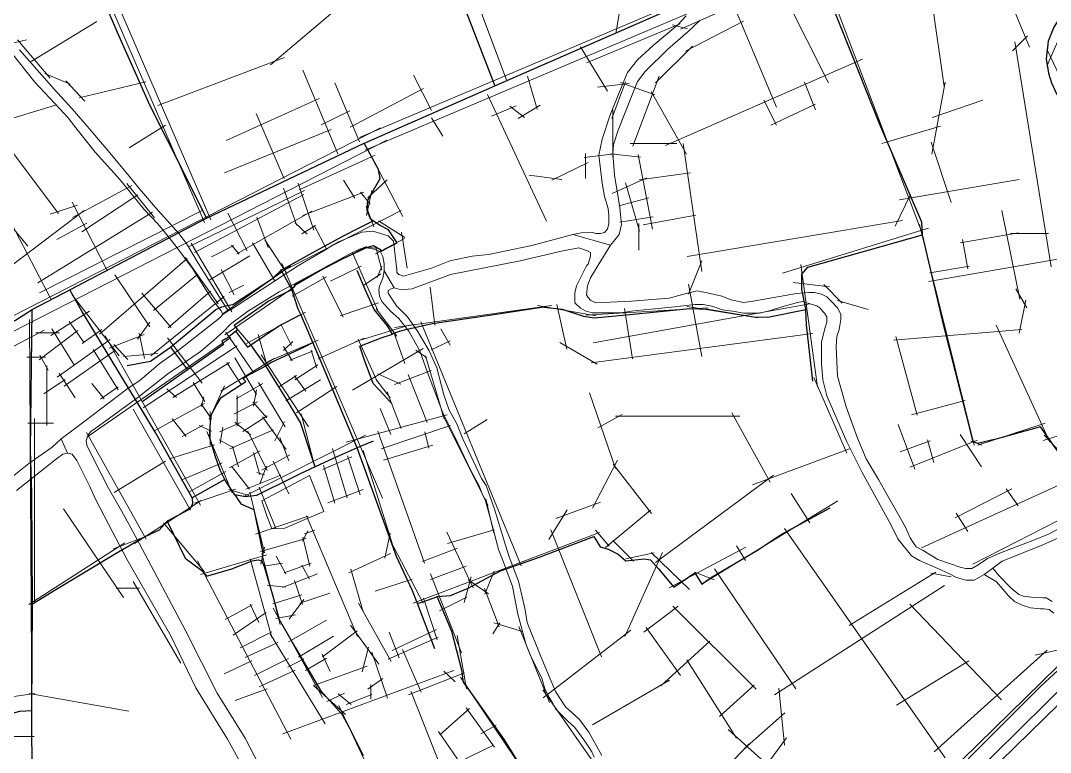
# Model space of a CAD drawing. Header units: inches. Extents: x 13527023 to 13535216, y 3639368 to 3645755.
# Drawn here: x 13529937 to 13531425, y 3641963 to 3643020 of the extents above; entities that cross this region are included whole.
import ezdxf

# ---------------------------------------------------------------- set-up
doc = ezdxf.new("R2010")
doc.units = ezdxf.units.IN
doc.header["$MEASUREMENT"] = 0
doc.layers.add('0a', color=144, linetype='Continuous', lineweight=30, true_color=0x007b96)
doc.layers.add('1a', color=144, linetype='Continuous', lineweight=30, true_color=0x007b96)
doc.layers.add('水网', color=141, linetype='Continuous', lineweight=9)
doc.layers.add('路网', color=2, linetype='Continuous', lineweight=9)

msp = doc.modelspace()

# ---------------------------------------------------------------- linework, layer by layer
at = {"layer": '0a'}
for p, q in [((13529951.5, 3642399.7), (13529953.7, 3642602.9)), ((13530258, 3642503.4), (13530262.4, 3642499)), ((13530510.6, 3642178.5), (13530516.9, 3642180.5))]:
    msp.add_line(p, q, dxfattribs=at)
for points in [[(13530426.7, 3643775), (13530428, 3643768), (13530430.5, 3643754.2), (13530449.3, 3643657), (13530464.3, 3643578.6), (13530470.5, 3643548.3), (13530491.8, 3643443.6), (13530500.1, 3643403), (13530513.3, 3643348.1), (13530596.5, 3643139.4), (13530549.2, 3643115.1), (13530622.2, 3642926)], [(13531394, 3643499.8), (13531458.1, 3643309.4), (13531489.8, 3643222), (13531495.4, 3643180.2), (13531494.5, 3643139.6), (13531490.1, 3643121.3), (13531480.2, 3643096.3), (13531467.4, 3643070.9), (13531450.9, 3643045.2), (13531429.7, 3643010.9), (13531421.7, 3642990.6), (13531418.7, 3642965.2), (13531422, 3642944.6), (13531426.5, 3642930.5), (13531433.6, 3642914.7), (13531442.6, 3642903.1), (13531450.3, 3642894.6)], [(13528975.2, 3642154.3), (13528994.8, 3642163), (13529239, 3642269.9), (13529645.1, 3642447.8), (13529778.2, 3642509.3), (13529860.2, 3642554.8), (13529929.6, 3642587.7), (13529953.7, 3642602.9), (13530008.2, 3642631.4), (13530205.8, 3642735.1), (13530433.6, 3642843.3), (13530435.7, 3642844.3), (13530622.2, 3642926), (13530885.7, 3643041.3), (13530950.8, 3643070), (13531077.4, 3643124.1), (13531091, 3643128.9), (13531112.5, 3643136.6), (13531134.4, 3643146.5), (13531169.9, 3643160.4)], [(13531410.5, 3642433.8), (13531347.8, 3642416.3), (13531319.7, 3642409.5), (13531313.4, 3642412.6), (13531303.4, 3642450.6), (13531270.8, 3642579.6), (13531240, 3642710.9), (13531239.1, 3642729), (13531178.5, 3642870.2), (13531077.4, 3643124.1)], [(13530205.8, 3642735.1), (13530175, 3642797), (13530123.6, 3642898.3), (13530077.1, 3643003), (13530044.2, 3643079.6)], [(13530481.2, 3642699.1), (13530468.6, 3642718), (13530455.6, 3642724.9), (13530446.5, 3642730.9), (13530442.6, 3642733.5), (13530437.6, 3642746.3), (13530438.8, 3642760.7), (13530456.4, 3642792), (13530454.3, 3642805.1), (13530433.6, 3642843.3)], [(13530235.3, 3642608.8), (13530243.5, 3642610.2), (13530301, 3642647.8), (13530313.7, 3642659.6), (13530358.4, 3642685.1), (13530403.5, 3642709.4), (13530425.2, 3642720.5), (13530446.5, 3642730.9)], [(13531065.8, 3642631.7), (13531065.8, 3642654.3), (13531074.4, 3642664.3), (13531240, 3642710.9)], [(13530329, 3642632.1), (13530335.9, 3642639.6), (13530382.1, 3642666.4), (13530420.3, 3642684.8), (13530438.5, 3642693.1), (13530447.1, 3642695.5), (13530456.2, 3642690), (13530458.2, 3642687.2)], [(13530474.3, 3642567.5), (13530467.1, 3642579.4), (13530448, 3642603), (13530435.1, 3642632), (13530423.5, 3642659.4)], [(13530082, 3642507.9), (13530063.7, 3642537.9), (13530044.4, 3642569.9), (13530025.8, 3642600.6), (13530008.2, 3642631.4)], [(13530247.6, 3642571.7), (13530250.8, 3642574), (13530245.8, 3642580.5), (13530294.9, 3642615.2), (13530329, 3642632.1)], [(13530423.1, 3642403.2), (13530371, 3642528.4), (13530359.3, 3642555.3), (13530341.8, 3642595.7), (13530338.3, 3642603.6), (13530329, 3642632.1)], [(13530091.2, 3642522.1), (13530124.8, 3642528.4), (13530153.9, 3642548.4), (13530219.3, 3642603), (13530227.6, 3642606.9), (13530235.3, 3642608.8)], [(13530269.5, 3642551.9), (13530309.5, 3642578.8), (13530341.8, 3642595.7)], [(13530692.8, 3642606.3), (13530614.6, 3642594.6), (13530531.9, 3642582.1), (13530491, 3642573.4), (13530481.2, 3642570.3), (13530474.3, 3642567.5)], [(13530692.8, 3642606.3), (13530719.3, 3642603.4), (13530750.1, 3642593.4), (13530765.6, 3642591.1), (13530812.6, 3642595.5), (13530904.1, 3642604.4), (13530929.2, 3642603.4), (13530995.7, 3642592.4), (13531016.6, 3642592.1), (13531071.5, 3642603)], [(13531081.6, 3642499.5), (13531072.6, 3642581), (13531071.5, 3642603), (13531070.3, 3642609)], [(13530247.6, 3642571.7), (13530265.1, 3642548.6), (13530269.5, 3642551.9)], [(13530473.3, 3642467.1), (13530470.2, 3642470.6), (13530461.7, 3642479.8), (13530446.5, 3642496.1), (13530434, 3642529.8), (13530427.1, 3642550.2), (13530458.2, 3642562.1), (13530474.3, 3642567.5)], [(13530233.4, 3642560.9), (13530228, 3642557.5), (13530230.4, 3642552.7), (13530178.2, 3642515.8), (13530112.6, 3642469.9)], [(13530258, 3642503.4), (13530263.4, 3642506.9), (13530291.2, 3642521.9), (13530298.4, 3642526.6), (13530347.1, 3642549), (13530359.3, 3642555.3)], [(13530362.8, 3642375.8), (13530358.4, 3642388.9), (13530341.7, 3642440), (13530322.6, 3642471.3), (13530291.2, 3642521.9), (13530269.5, 3642551.9)], [(13530232.3, 3642357.5), (13530225.4, 3642371.2), (13530218.4, 3642391.9), (13530209.9, 3642419.1), (13530211.7, 3642440.5), (13530213, 3642451.4), (13530219.9, 3642464.8), (13530226.8, 3642476.1), (13530262.4, 3642499)], [(13530184.9, 3642330.9), (13530132.7, 3642424.5), (13530112.3, 3642458)], [(13531899.2, 3642189.4), (13531773.8, 3642156), (13531669.9, 3642126.1), (13531666.3, 3642100.5), (13531638.9, 3642086.7), (13531575, 3642163.2), (13531530.8, 3642210.9), (13531505.7, 3642296.9), (13531490.8, 3642332.7), (13531478.2, 3642357.2), (13531473.5, 3642368.6), (13531447.8, 3642380.5), (13531410.5, 3642433.8)], [(13530430, 3642405.9), (13530423.1, 3642403.2), (13530388.6, 3642388), (13530362.8, 3642375.8), (13530340.2, 3642365), (13530328.4, 3642359.2), (13530277.8, 3642334.3), (13530262, 3642332.5), (13530246.8, 3642335.5), (13530238.7, 3642346.8), (13530232.3, 3642357.5), (13530184.9, 3642330.9)], [(13530535.5, 3642113), (13530510.6, 3642178.5), (13530503.5, 3642196.9), (13530480.2, 3642246.2), (13530461.7, 3642297), (13530423.1, 3642403.2)], [(13529954.5, 3641817.3), (13529953.3, 3642023.7), (13529954.1, 3642177.4), (13529953.2, 3642338.2)], [(13530184.9, 3642330.9), (13530185.3, 3642321.7), (13530181.7, 3642314.5), (13530148.9, 3642297.3), (13530137.1, 3642284.5), (13530117.8, 3642275.1)], [(13530246.8, 3642335.5), (13530255.1, 3642322.4), (13530274.3, 3642314.1), (13530287.3, 3642251.2), (13530285.8, 3642239.8)], [(13530534.4, 3642186.7), (13530538.9, 3642188.3), (13530558.1, 3642190), (13530583.7, 3642200.5), (13530630.4, 3642225.6), (13530685.1, 3642244.9), (13530765.1, 3642275.2), (13530774.6, 3642260.2), (13530786, 3642257.1), (13530800.2, 3642249.6), (13530811.6, 3642239.8), (13530838, 3642242.9), (13530847.1, 3642241.7), (13530858.5, 3642228.7), (13530880.6, 3642201.9), (13530910.9, 3642222.8), (13530921.1, 3642206.5), (13530933.8, 3642215.3), (13531001.5, 3642255.5), (13531035, 3642277.6), (13531106.7, 3642316.6)], [(13530148.9, 3642297.3), (13530175, 3642244.1), (13530199, 3642226.2), (13530205.7, 3642217.9), (13530242.1, 3642228.3), (13530271.7, 3642239.8), (13530280.1, 3642241.3), (13530285.8, 3642239.8), (13530288.9, 3642232), (13530300.8, 3642190.9), (13530310.7, 3642155.5), (13530334.1, 3642114.5), (13530370.5, 3642052.6), (13530401.7, 3642018.3), (13530411.1, 3642000.1), (13530431.8, 3641959)], [(13530075.2, 3642250.7), (13529987.9, 3642198.2), (13529954.1, 3642177.4)], [(13530660.1, 3641942.4), (13530636.2, 3641981.4), (13530590.9, 3642045.3), (13530576.9, 3642064.6), (13530574.3, 3642082.2), (13530560.3, 3642137.9), (13530538.9, 3642188.3)], [(13531441.8, 3642087.2), (13531411.2, 3642059.6), (13531201, 3641848.7), (13531026.8, 3641678.3)], [(13531040.3, 3641661.2), (13531080.8, 3641700.9), (13531456, 3642071.6)], [(13529210, 3641620.8), (13529318.7, 3641655.3), (13529411.9, 3641695.1), (13529501.5, 3641753.3), (13529656.7, 3641896.6), (13529750.7, 3641960.8), (13529841.4, 3641997.5), (13529936, 3642023.1), (13529953.3, 3642023.7)]]:
    msp.add_lwpolyline(points, dxfattribs=at)
at = {"layer": '1a'}
for p, q in [((13530458.2, 3642687.2), (13530481.2, 3642699.1)), ((13531070.3, 3642609), (13531065.8, 3642631.7)), ((13530233.4, 3642560.9), (13530247.6, 3642571.7)), ((13530153.9, 3642548.4), (13530178.2, 3642515.8)), ((13530112.3, 3642458), (13530082, 3642507.9)), ((13530446.6, 3642412.7), (13530430, 3642405.9)), ((13529953.2, 3642338.2), (13529951.5, 3642399.7)), ((13530117.8, 3642275.1), (13530075.2, 3642250.7)), ((13530516.9, 3642180.5), (13530534.4, 3642186.7))]:
    msp.add_line(p, q, dxfattribs=at)
msp.add_lwpolyline([(13530329, 3642632.1), (13530313.7, 3642659.6), (13530313, 3642660.9)], dxfattribs=at)
at = {"layer": '水网'}
for points in [[(13530918.8, 3643020.9), (13530900.9, 3643004), (13530871.9, 3642979.2), (13530839.6, 3642946.7), (13530828.4, 3642932.4), (13530821.7, 3642915.5), (13530800.5, 3642862.2), (13530793.8, 3642841.4), (13530792.7, 3642828.4), (13530794.9, 3642797.2), (13530802.7, 3642750.4), (13530803.9, 3642740), (13530805, 3642725.8), (13530801.6, 3642711.5), (13530789.4, 3642695.8), (13530734.7, 3642711.3), (13530747, 3642713.9), (13530763.7, 3642714), (13530768.2, 3642712.7), (13530774.8, 3642712.7), (13530780.4, 3642714), (13530784.9, 3642719.2), (13530787.1, 3642727), (13530787.1, 3642738.7), (13530786, 3642749.1), (13530780.4, 3642766), (13530777.1, 3642785.5), (13530772.6, 3642825.7), (13530777.1, 3642849.1), (13530788.3, 3642882.9), (13530805, 3642924.5), (13530813.9, 3642945.3), (13530828.4, 3642963.6), (13530850.7, 3642984.4), (13530886.4, 3643014.3), (13530898.7, 3643027.4)], [(13529935.6, 3642978.3), (13529985.8, 3642921.3), (13530011.5, 3642892.8), (13530036.1, 3642864.3), (13530060.6, 3642835.8), (13530085.2, 3642806), (13530108.7, 3642777.5), (13530132.1, 3642750.3), (13530165.6, 3642712.7), (13530176.8, 3642698.5), (13530193.6, 3642669.9), (13530209.2, 3642645.3), (13530227.1, 3642616.8), (13530237.1, 3642601.2), (13530229.3, 3642596), (13530227.1, 3642601.2), (13530212.6, 3642619.3), (13530185.7, 3642662.1), (13530163.4, 3642691.9), (13530153.4, 3642704.9), (13530135.5, 3642726.9), (13530115.4, 3642747.6), (13530080.8, 3642790.4), (13530045, 3642830.5), (13530017.1, 3642865.5), (13530005.9, 3642879.8), (13529993.6, 3642892.7), (13529957.9, 3642931.6), (13529924.4, 3642973.1)], [(13530294.9, 3641876.2), (13530235.8, 3641982.6), (13530190.1, 3642056.6), (13530154.4, 3642131.9), (13530090.8, 3642242.2), (13530064.1, 3642292.9), (13530045.1, 3642329.2), (13530037.3, 3642347.3), (13530018.3, 3642384.9), (13530011.6, 3642394), (13530004.9, 3642395.3), (13529995.9, 3642416), (13530030.6, 3642442.1), (13530090.8, 3642487.8), (13530109.8, 3642500.8), (13530138.9, 3642525.6), (13530166.8, 3642545.1), (13530224.8, 3642590.8), (13530229.3, 3642596), (13530237.1, 3642601.2), (13530240.5, 3642602.5), (13530338.7, 3642666.4), (13530376.6, 3642688.6), (13530388.9, 3642696.4), (13530395.6, 3642700.3), (13530430.2, 3642714.6), (13530445.8, 3642716), (13530468.1, 3642709.5), (13530475.9, 3642701.7), (13530478.1, 3642681), (13530480.4, 3642660.2), (13530480.4, 3642656.3), (13530483.7, 3642653.7), (13530490.4, 3642651.1), (13530530.5, 3642662.9), (13530557.3, 3642673.3), (13530589.7, 3642679.9), (13530613.1, 3642682.5), (13530675.6, 3642695.6), (13530734.7, 3642711.3), (13530789.4, 3642695.8), (13530771.5, 3642667.2), (13530760.3, 3642649), (13530755.9, 3642637.3), (13530754.8, 3642624.3), (13530757, 3642620.4), (13530760.3, 3642616.5), (13530768.2, 3642612.6), (13530819.5, 3642615.3), (13530874.1, 3642619.3), (13530893.1, 3642624.6), (13530914.3, 3642629.8), (13530928.8, 3642627.2), (13530950, 3642622.1), (13530963.4, 3642616.9), (13530981.2, 3642613.1), (13530992.4, 3642614.4), (13531058.2, 3642626.2), (13531076, 3642627.5), (13531083.8, 3642627.5), (13531093.9, 3642625), (13531101.7, 3642621.1), (13531108.4, 3642614.6), (13531117.3, 3642605.5), (13531121.8, 3642596.4), (13531121.8, 3642588.6), (13531119.5, 3642574.3), (13531116.2, 3642563.9), (13531115.1, 3642549.7), (13531117.3, 3642506.8), (13531129.6, 3642462.6), (13531146.3, 3642417.2), (13531158.6, 3642387.3), (13531176.4, 3642357.5), (13531185.3, 3642341.9), (13531215.5, 3642288.7), (13531222.1, 3642273.1), (13531226.6, 3642266.6), (13531231.1, 3642260.1), (13531241.1, 3642255), (13531262.3, 3642242), (13531295.8, 3642230.4), (13531302.5, 3642229.1), (13531311.4, 3642229.1), (13531320.3, 3642234.3), (13531333.7, 3642243.5), (13531354.9, 3642252.6), (13531389.5, 3642265.7), (13531399.5, 3642269.6), (13531421.8, 3642278.7), (13531451.9, 3642294.4)], [(13531449.7, 3642278.8), (13531414, 3642263.1), (13531354.9, 3642239.6), (13531341.5, 3642229.2), (13531329.2, 3642220.1), (13531314.7, 3642212.2), (13531302.4, 3642212.2), (13531289, 3642216.1), (13531279, 3642221.3), (13531262.3, 3642229), (13531235.5, 3642240.7), (13531224.3, 3642247.1), (13531204.3, 3642271.8), (13531194.3, 3642292.6), (13531153, 3642367.8), (13531130.7, 3642412), (13531101.7, 3642478.2), (13531096.1, 3642501.5), (13531093.9, 3642524.9), (13531093.9, 3642556.1), (13531099.5, 3642576.9), (13531101.7, 3642584.7), (13531101.7, 3642592.5), (13531098.4, 3642597.7), (13531096.1, 3642600.3), (13531091.7, 3642605.5), (13531087.2, 3642608.1), (13531079.4, 3642610.6), (13531067.1, 3642614.5), (13531059.3, 3642613.2), (13531037, 3642606.7), (13531020.3, 3642601.4), (13531004.6, 3642597.5), (13530990.1, 3642597.5), (13530981.2, 3642597.5), (13530968.9, 3642600), (13530951.1, 3642602.6), (13530935.5, 3642607.8), (13530923.2, 3642610.3), (13530910.9, 3642610.3), (13530877.5, 3642606.4), (13530863, 3642605), (13530822.8, 3642601.1), (13530803.8, 3642598.4), (13530762.6, 3642598.3), (13530752.5, 3642600.9), (13530745.8, 3642604.8), (13530738, 3642612.6), (13530738, 3642626.9), (13530740.3, 3642637.3), (13530754.8, 3642665.9), (13530757, 3642668.5), (13530760.3, 3642680.2), (13530760.3, 3642685.4), (13530755.9, 3642688), (13530743.6, 3642691.9), (13530720.2, 3642687.9), (13530658.8, 3642673.5), (13530558.4, 3642653.8), (13530502.7, 3642632.9), (13530487, 3642631.6), (13530477, 3642634.2), (13530462.5, 3642658.8), (13530462.5, 3642669.2), (13530460.3, 3642679.6), (13530456.9, 3642686.1), (13530448, 3642690), (13530434.6, 3642692.6), (13530426.8, 3642690), (13530415.7, 3642684.7), (13530340.9, 3642644.3), (13530310.8, 3642628.7), (13530265, 3642600), (13530240.5, 3642581.7), (13530230.4, 3642571.3), (13530215.9, 3642558.3), (13530196.9, 3642542.6), (13530193.6, 3642540), (13530184.6, 3642533.5), (13530169, 3642523.1), (13530150, 3642510), (13530106.5, 3642476.1), (13530049.5, 3642434.4), (13530038.4, 3642426.6), (13530035, 3642422.7), (13530031.7, 3642413.6), (13530032.8, 3642407.1), (13530042.9, 3642386.3), (13530064.1, 3642344.8), (13530083.1, 3642312.4), (13530096.4, 3642287.7), (13530108.7, 3642264.4), (13530175.6, 3642138.5), (13530221.3, 3642048.9), (13530261.4, 3641984), (13530303.8, 3641902.2)], [(13530765.7, 3641956.4), (13530762.4, 3641964.2), (13530759, 3641969.4), (13530752.3, 3641979.8), (13530737.8, 3641999.2), (13530726.7, 3642009.6), (13530709.9, 3642026.5), (13530706.6, 3642033), (13530701, 3642042.1), (13530694.3, 3642055), (13530689.9, 3642070.6), (13530674.3, 3642101.8), (13530667.6, 3642118.7), (13530655.3, 3642162.8), (13530647.5, 3642203.1), (13530633.1, 3642242), (13530627.5, 3642256.3), (13530619.7, 3642286.2), (13530608.6, 3642326.5), (13530604.1, 3642336.9), (13530599.6, 3642348.5), (13530587.4, 3642370.6), (13530564, 3642419.9), (13530547.2, 3642453.7), (13530524.9, 3642512.1), (13530513.8, 3642543.3), (13530498.2, 3642571.9), (13530483.7, 3642590), (13530471.4, 3642600.4), (13530459.2, 3642614.7), (13530455.8, 3642622.4), (13530454.7, 3642631.5), (13530455.8, 3642636.7), (13530460.3, 3642648.4), (13530462.5, 3642658.8), (13530477, 3642634.2), (13530472.5, 3642632.9), (13530468.1, 3642630.3), (13530468.1, 3642626.4), (13530480.3, 3642608.2), (13530496, 3642592.6), (13530510.5, 3642571.9), (13530527.2, 3642543.3), (13530538.3, 3642518.7), (13530548.4, 3642479.7), (13530556.2, 3642457.6), (13530567.3, 3642438.1), (13530576.2, 3642416.1), (13530603, 3642358.9), (13530609.7, 3642348.6), (13530621.9, 3642314.8), (13530637.5, 3642262.8), (13530643.1, 3642246), (13530656.5, 3642210.9), (13530665.4, 3642171.9), (13530668.7, 3642151.1), (13530688.8, 3642101.8), (13530710, 3642051.2), (13530724.5, 3642029.1), (13530744.5, 3642010.9), (13530757.9, 3641992.8), (13530776.9, 3641959)], [(13529920, 3642357.4), (13529949, 3642380.8), (13529982.5, 3642404.3), (13529995.9, 3642416), (13530004.9, 3642395.3), (13529998.2, 3642394), (13529989.2, 3642387.4), (13529931.2, 3642341.8)], [(13531429.6, 3642164.4), (13531422.9, 3642169.6), (13531415.1, 3642170.9), (13531410.6, 3642170.8), (13531396.1, 3642172.1), (13531383.9, 3642176), (13531372.7, 3642181.2), (13531364.9, 3642188.9), (13531356, 3642199.3), (13531347.1, 3642209.7), (13531329.2, 3642220.1), (13531341.5, 3642229.2), (13531350.4, 3642218.8), (13531368.3, 3642200.6), (13531379.4, 3642191.6), (13531386.1, 3642189), (13531397.3, 3642187.7), (13531414, 3642186.4), (13531418.5, 3642186.5), (13531427.4, 3642181.3)]]:
    msp.add_lwpolyline(points, dxfattribs=at)
msp.add_lwpolyline([(13530318.9, 3642287.1), (13530300.1, 3642286.2), (13530293, 3642305), (13530285.5, 3642326.5), (13530354.4, 3642363.5), (13530375.2, 3642311.5), (13530344.2, 3642298.1)], close=True, dxfattribs=at)
at = {"layer": '路网'}
for p, q in [((13530426.9, 3642851.6), (13531705.7, 3643393)), ((13530434.7, 3642833.2), (13531713.5, 3643374.6)), ((13529989.8, 3643222.2), (13530202.6, 3642728.7)), ((13529999, 3643226.1), (13530211.8, 3642732.7)), ((13531300.9, 3643208.5), (13531394.8, 3642981.8)), ((13531509.3, 3643161), (13531419.7, 3642954.3)), ((13530574.6, 3643107.1), (13530639.2, 3642934.8)), ((13531091.5, 3643102.3), (13531239.3, 3642713.2)), ((13531245.4, 3643104.7), (13531271.1, 3642925.3)), ((13530890.6, 3643007.7), (13531094.9, 3643099.1)), ((13530811.3, 3643084.9), (13530797, 3643001.5)), ((13531039.8, 3643058.1), (13531104.2, 3642930.3)), ((13530298, 3642956.2), (13530400.5, 3643043.2)), ((13530968.5, 3643039.5), (13531029.3, 3642895.1)), ((13529952.4, 3642961.2), (13530047.5, 3643019)), ((13530754.4, 3642959.2), (13530890, 3643015.5)), ((13530878.7, 3643014.4), (13530900.4, 3643008.3)), ((13530897.6, 3642976.3), (13530981.4, 3643019.4)), ((13531370, 3642976.4), (13531391.5, 3642998.5)), ((13529852.8, 3642970.6), (13529945.8, 3642992.5)), ((13529932.8, 3642992.5), (13529979.7, 3642937.3)), ((13530745.9, 3642982.2), (13530784.8, 3642918.5)), ((13530854.2, 3642930.6), (13530907.8, 3642983.6)), ((13531425.7, 3642664.7), (13531373.2, 3642989.4)), ((13530135.6, 3642897.5), (13530318.2, 3642967.2)), ((13531419.6, 3642979.1), (13531474, 3642864.2)), ((13530868.7, 3642840.1), (13531153.4, 3642964.5)), ((13529972.3, 3642943.7), (13530008.9, 3642928.5)), ((13530344.7, 3642948.5), (13530395.4, 3642827.8)), ((13530504.8, 3642941.3), (13530530.7, 3642890.4)), ((13530669.4, 3642939.8), (13530683.6, 3642892.2)), ((13530821.4, 3642838.9), (13530859.5, 3642939.8)), ((13530002.6, 3642933.1), (13530029.9, 3642904)), ((13530021.7, 3642908.5), (13530118.1, 3642931.8)), ((13530390.9, 3642930.5), (13530426.7, 3642845.2)), ((13530413.4, 3642866.2), (13530519.2, 3642922.4)), ((13530770.7, 3642924.1), (13530816.3, 3642929.3)), ((13530811.1, 3642931.8), (13530791.3, 3642878.9)), ((13530803.6, 3642931), (13530853.5, 3642912.9)), ((13531069.4, 3642931.6), (13531085.5, 3642891.4)), ((13531272.9, 3642931.2), (13531253.6, 3642827.2)), ((13530234.3, 3642847.3), (13530368.5, 3642907.7)), ((13530611.5, 3642913.5), (13530696.9, 3642730.5)), ((13530848.1, 3642918), (13530899, 3642827.4)), ((13529806.2, 3642843), (13529987.4, 3642898.2)), ((13530617.2, 3642882.2), (13530653.1, 3642897.2)), ((13530644, 3642896.8), (13530665.2, 3642880.1)), ((13530656.1, 3642878.9), (13530687.8, 3642898.1)), ((13531011, 3642905.5), (13531028.9, 3642869.1)), ((13531020.7, 3642869.3), (13531085.5, 3642899.4)), ((13531254, 3642880.3), (13531327.2, 3642905.5)), ((13530277.3, 3642886), (13530318.1, 3642791.9)), ((13530371.5, 3642869.6), (13530412.6, 3642890.1)), ((13530530.8, 3642880), (13530547.2, 3642853.4)), ((13530792.9, 3642891.8), (13530792.9, 3642822.9)), ((13529668.1, 3642461.6), (13530456.9, 3642865.6)), ((13530094, 3642836.7), (13530146.5, 3642869.1)), ((13530231.8, 3642800.3), (13530386, 3642863.1)), ((13531181.5, 3642842.6), (13531265.8, 3642867.7)), ((13529677.2, 3642443.8), (13530466, 3642847.8)), ((13529907.4, 3642854), (13529992.1, 3642741.6)), ((13529829.4, 3642837), (13529947.5, 3642694.6)), ((13530817.8, 3642842.8), (13530885.1, 3642842.8)), ((13530894.2, 3642842.8), (13530921.2, 3642657.9)), ((13531252.4, 3642844.7), (13531281.4, 3642757.8)), ((13530339.5, 3642775.8), (13530449.2, 3642825.7)), ((13530443.3, 3642826.1), (13530489.1, 3642737.5)), ((13530751.3, 3642822.5), (13530795, 3642827.8)), ((13530753.4, 3642828.4), (13530753.4, 3642792)), ((13530789.2, 3642827.9), (13530832.6, 3642822.9)), ((13530829.3, 3642827), (13530850, 3642719)), ((13530704.5, 3642789.9), (13530756.9, 3642815.1)), ((13530403.5, 3642789.6), (13530419.8, 3642763.9)), ((13530438.7, 3642764.3), (13530466.5, 3642790.4)), ((13530671.6, 3642797.1), (13530718.9, 3642790.8)), ((13530791.8, 3642770.8), (13530841.8, 3642793.4)), ((13530831.4, 3642790.5), (13530904.9, 3642800.3)), ((13531207, 3642761.4), (13531379.6, 3642790.6)), ((13530012.2, 3642736), (13530097.6, 3642782.3)), ((13530090.5, 3642784.8), (13530130.8, 3642735.4)), ((13530179.7, 3642693.6), (13530347.3, 3642774.7)), ((13530316.8, 3642778.1), (13530336.1, 3642724.4)), ((13530338.1, 3642785.5), (13530360.9, 3642717.8)), ((13530437, 3642738.7), (13530444.4, 3642775)), ((13530810.9, 3642786), (13530831.3, 3642716.2)), ((13530025.8, 3642715), (13530106.6, 3642768.5)), ((13530188.2, 3642685.4), (13530346.5, 3642769.1)), ((13530344.8, 3642738.8), (13530433, 3642772.5)), ((13530428.2, 3642772.5), (13530442.2, 3642755.1)), ((13530801.4, 3642752.9), (13530844.6, 3642764.4)), ((13531200.3, 3642723.4), (13531222.9, 3642769.2)), ((13529909.5, 3642655.3), (13530029.1, 3642746.1)), ((13529962.1, 3642641.7), (13530127.8, 3642743.6)), ((13529964.6, 3642627.2), (13530199.5, 3642745.8)), ((13529980, 3642740.6), (13530019.1, 3642753.7)), ((13530011.6, 3642758.1), (13530062, 3642659.2)), ((13530249.4, 3642683.6), (13530357.9, 3642745)), ((13530309.6, 3642655.4), (13530486.8, 3642745.8)), ((13530447.4, 3642722.6), (13530436.3, 3642752.1)), ((13531380.4, 3642618), (13531354.8, 3642746.2)), ((13530236.3, 3642742.3), (13530264.3, 3642687.7)), ((13530278.5, 3642736.2), (13530295, 3642692.7)), ((13530333.3, 3642728.5), (13530350.9, 3642711.6)), ((13530454, 3642731.2), (13530492.4, 3642707)), ((13530802.8, 3642729.4), (13530851.1, 3642737)), ((13530912.6, 3642739.3), (13530836.7, 3642725.5)), ((13530899.9, 3642679.5), (13531211.3, 3642731.5)), ((13529924.7, 3642726.5), (13529980.7, 3642618.3)), ((13529989.7, 3642703.9), (13530032.7, 3642727.5)), ((13530343.2, 3642712.4), (13530363.1, 3642724.4)), ((13530361, 3642724.2), (13530379.3, 3642689.5)), ((13530487.5, 3642714.5), (13530495.4, 3642662.9)), ((13530830, 3642727.2), (13530830, 3642688.8)), ((13531037.7, 3642655.4), (13531248.6, 3642720.7)), ((13531235.6, 3642725.9), (13531314.5, 3642407.1)), ((13531294.6, 3642699.3), (13531378.8, 3642713.9)), ((13530183.4, 3642698.8), (13530242.2, 3642599.7)), ((13530271.9, 3642699.1), (13530304.2, 3642644.5)), ((13530289.9, 3642703.6), (13530321, 3642656.5)), ((13530449.9, 3642683.2), (13530491.5, 3642705.4)), ((13531249.3, 3642643.5), (13531645.5, 3642711.8)), ((13531297.6, 3642703.9), (13531305.3, 3642661.7)), ((13531367.1, 3642712.6), (13531422, 3642712.6)), ((13530212.9, 3642679.1), (13530245.4, 3642695.7)), ((13530241.7, 3642695.8), (13530253, 3642683)), ((13530332.3, 3642638.9), (13530436.7, 3642694.1)), ((13530416.7, 3642684.9), (13530454.4, 3642598.1)), ((13530432.4, 3642693.2), (13530452.4, 3642691.4)), ((13530450.4, 3642693), (13530458.8, 3642659.7)), ((13530051.3, 3642567.3), (13530177.8, 3642676.7)), ((13530175.1, 3642677.9), (13530222.4, 3642611.1)), ((13530210.4, 3642646.1), (13530268.4, 3642680.5)), ((13530314.3, 3642669.6), (13530459.7, 3642330.5)), ((13530902.2, 3642625.2), (13530921.4, 3642673.4)), ((13530128.9, 3642601.7), (13530193, 3642654.2)), ((13530226.9, 3642660.9), (13530245.5, 3642624.2)), ((13530327.1, 3642665.9), (13530229.3, 3642596.7)), ((13530384.9, 3642644.1), (13530428.9, 3642665.4)), ((13530432.4, 3642637.6), (13530457.5, 3642654.7)), ((13530452.2, 3642649.1), (13530458.8, 3642665.6)), ((13531064.3, 3642667.9), (13531088.2, 3642490.8)), ((13531250.6, 3642656), (13531307.8, 3642665.6)), ((13530073.1, 3642653.3), (13530123.7, 3642578.2)), ((13530329.2, 3642622.2), (13530379.1, 3642650.4)), ((13530330.6, 3642633.5), (13530334.9, 3642641.5)), ((13530373.7, 3642651.1), (13530403.3, 3642592)), ((13530902.2, 3642639.7), (13530921, 3642535.1)), ((13531053.4, 3642642), (13531105.6, 3642635.9)), ((13530011.6, 3642624.4), (13530079.3, 3642536.2)), ((13530112.4, 3642626.4), (13530154.8, 3642576.9)), ((13530150.4, 3642576.7), (13530211.3, 3642629.6)), ((13530232, 3642566.4), (13530332.6, 3642635.9)), ((13530238.4, 3642627.5), (13530259.8, 3642638)), ((13530535.7, 3642580.2), (13530528.9, 3642635.1)), ((13531097.6, 3642639), (13531123.8, 3642612.1)), ((13531390.6, 3642605.6), (13531374.9, 3642633.1)), ((13530125.3, 3642536), (13530231.3, 3642621.8)), ((13530398.8, 3642594), (13530454, 3642612.6)), ((13530711.6, 3642610.2), (13530726.1, 3642545.6)), ((13530764.5, 3642554.7), (13531077.2, 3642611.1)), ((13531117.4, 3642615.9), (13531161.6, 3642603.1)), ((13531379.6, 3642569), (13531389.3, 3642616.6)), ((13529981, 3642565.3), (13530036.6, 3642600.4)), ((13530263.7, 3642554), (13530348.5, 3642599)), ((13530450.9, 3642603.8), (13530480.4, 3642564.3)), ((13530477.1, 3642577), (13530704.1, 3642608.7)), ((13530683.8, 3642608.6), (13530768.6, 3642593.7)), ((13530753.6, 3642594.8), (13530930.5, 3642605.5)), ((13530809.7, 3642604.4), (13530821, 3642531.7)), ((13530899.9, 3642607.2), (13531002.1, 3642591)), ((13529950.1, 3642588.7), (13529960, 3640766.5)), ((13530007.2, 3642585.8), (13530029.1, 3642555.1)), ((13530106, 3642560.3), (13530123.7, 3642584.6)), ((13530245.8, 3642580.1), (13530269.1, 3642552.3)), ((13530313, 3642581.7), (13530328.5, 3642551.1)), ((13530421.4, 3642556.9), (13530499.8, 3642580.9)), ((13530515.4, 3642585.4), (13530660.2, 3642232.9)), ((13531346.6, 3642580.4), (13531424, 3642411.4)), ((13529917.2, 3642544.9), (13529971.1, 3642573.2)), ((13529959.2, 3642569.4), (13529993.3, 3642569.4)), ((13529963.8, 3642530.5), (13530019.6, 3642572.8)), ((13529982.3, 3642575.2), (13530015.2, 3642522.2)), ((13530026.2, 3642554.1), (13530054.6, 3642574)), ((13530059.5, 3642565.1), (13530196.9, 3642320.4)), ((13530065.1, 3642547.2), (13530115.7, 3642567)), ((13530108.3, 3642569), (13530116.3, 3642532.3)), ((13530233.8, 3642570.5), (13530273.7, 3642512.2)), ((13530280.2, 3642566.8), (13530293.4, 3642521.8)), ((13530475.9, 3642571.4), (13530492.3, 3642524.9)), ((13530544, 3642575), (13530557.5, 3642551.4)), ((13530761.6, 3642526), (13531081.4, 3642568.5)), ((13531198.1, 3642558.9), (13531383.4, 3642574.2)), ((13529989.8, 3642505.4), (13530066.3, 3642559.6)), ((13530032.6, 3642418.6), (13530241, 3642562.7)), ((13530071.7, 3642552.6), (13530092.1, 3642530.8)), ((13530114, 3642461), (13530249.8, 3642550.5)), ((13530149.3, 3642561.9), (13530199.2, 3642496.7)), ((13530294.5, 3642527.9), (13530367.1, 3642558.9)), ((13530316.7, 3642543.8), (13530330.6, 3642556.8)), ((13530367.2, 3642531.7), (13530433.3, 3642561.5)), ((13530424.7, 3642560.4), (13530452.5, 3642498.3)), ((13530530, 3642544.7), (13530557.7, 3642557.7)), ((13530716.1, 3642555.5), (13530769.9, 3642524.3)), ((13531201.4, 3642563.8), (13531232.4, 3642450.6)), ((13529965.1, 3642537), (13529977.1, 3642515.3)), ((13529999.9, 3642492.1), (13530072.7, 3642543.3)), ((13530041.8, 3642545.1), (13530078.3, 3642487.1)), ((13530085.6, 3642535.3), (13530135.3, 3642539.7)), ((13530284.6, 3642537.4), (13530353.1, 3642433.4)), ((13530317, 3642549.8), (13530329.6, 3642528.7)), ((13530326, 3642529.7), (13530358.6, 3642543)), ((13530357.1, 3642544.1), (13530364.9, 3642518.4)), ((13530416.6, 3642486.6), (13530518.5, 3642546.8)), ((13530508, 3642544.5), (13530523.4, 3642533.8)), ((13530521.9, 3642536.3), (13530549.1, 3642445.3)), ((13529946.1, 3642534.3), (13529972.9, 3642534.3)), ((13529975.1, 3642521.6), (13529975.1, 3642435.5)), ((13530157, 3642475.9), (13530239, 3642526.4)), ((13530226.5, 3642485.3), (13530303.5, 3642532.3)), ((13530235.2, 3642526.6), (13530255.8, 3642494.8)), ((13530246.4, 3642533.4), (13530278.1, 3642480.4)), ((13530333.2, 3642501.6), (13530366.3, 3642523.3)), ((13529992.8, 3642511), (13530015.9, 3642475.4)), ((13530310.9, 3642491.8), (13530335.8, 3642507.7)), ((13530332.6, 3642507.1), (13530349.3, 3642485.2)), ((13530453.4, 3642510.1), (13530486.5, 3642495.1)), ((13530477.5, 3642494.9), (13530530.4, 3642514.9)), ((13530497.1, 3642509.1), (13530524.4, 3642439.8)), ((13529970.8, 3642481.3), (13530001.4, 3642502.1)), ((13530039.9, 3642496.1), (13530057.7, 3642474)), ((13530052.4, 3642473.6), (13530078.2, 3642491.1)), ((13530186.6, 3642497.4), (13530203.2, 3642470.3)), ((13530209.6, 3642444.6), (13530231.8, 3642492.7)), ((13530248.4, 3642474), (13530287, 3642496.3)), ((13530280.6, 3642497.6), (13530319.1, 3642433.4)), ((13530320.1, 3642471.2), (13530370.6, 3642501.4)), ((13530335.9, 3642454), (13530394.2, 3642491.9)), ((13530450.1, 3642502.2), (13530471.1, 3642475.3)), ((13531083.1, 3642504.7), (13531130.7, 3642395.5)), ((13531414.3, 3642413.9), (13531696.5, 3642501.3)), ((13530148.5, 3642488.3), (13530162.2, 3642475.8)), ((13530198.5, 3642462.8), (13530201.8, 3642476.7)), ((13530250.1, 3642478.8), (13530250.1, 3642434.4)), ((13530273.8, 3642463.3), (13530277.9, 3642486.8)), ((13530466.7, 3642484.1), (13530486.9, 3642431.1)), ((13530758.8, 3642482.6), (13530796.3, 3642373.2)), ((13530131.2, 3642428.4), (13530202.9, 3642467.5)), ((13530198.2, 3642467), (13530212.9, 3642444.9)), ((13530245.1, 3642452), (13530279.2, 3642469.8)), ((13530272.4, 3642469.9), (13530292.7, 3642446.6)), ((13531224, 3642451), (13531301.8, 3642471.5)), ((13530099.7, 3642459), (13530182.7, 3642313)), ((13530211, 3642455.5), (13530211, 3642406.9)), ((13530258.4, 3642426.7), (13530293.1, 3642449.5)), ((13530286.5, 3642447.9), (13530320.8, 3642401)), ((13530360.8, 3642381.4), (13530342.6, 3642452.4)), ((13530407.4, 3642411.4), (13530553.2, 3642450.8)), ((13530456.8, 3642460.1), (13530471.9, 3642422.7)), ((13530546.2, 3642452.5), (13530612.7, 3642319.9)), ((13530771.2, 3642432), (13530806.1, 3642451.5)), ((13530796.6, 3642449.2), (13530975.9, 3642449.2)), ((13530964.5, 3642453.8), (13531019.9, 3642353.5)), ((13529947.4, 3642438.8), (13529984.9, 3642438.8)), ((13529957.3, 3642445.4), (13529957.3, 3642178.2)), ((13530156.3, 3642445.2), (13530176.1, 3642419.6)), ((13530170.3, 3642419.8), (13530201, 3642436)), ((13530195.2, 3642435.7), (13530213, 3642427.2)), ((13530224.7, 3642426.4), (13530254.6, 3642439.6)), ((13530229.2, 3642433), (13530225.6, 3642409.7)), ((13530246.8, 3642440.4), (13530269.2, 3642422.2)), ((13530304.3, 3642413.3), (13530318.2, 3642441.4)), ((13530457.9, 3642401.8), (13530558.3, 3642435.5)), ((13530577.7, 3642423.6), (13530611.1, 3642444.1)), ((13531204.8, 3642436.8), (13531229, 3642372.5)), ((13531320, 3642407), (13531417.3, 3642438.9)), ((13530032.1, 3642425.6), (13530118.7, 3642271.5)), ((13530242.8, 3642338.4), (13530206.1, 3642427)), ((13530239.5, 3642402), (13530302.3, 3642429.2)), ((13530259.5, 3642332.8), (13530435.3, 3642421.4)), ((13530265.4, 3642427.4), (13530293.1, 3642370.6)), ((13530311.6, 3642418.2), (13530324.4, 3642384.6)), ((13530453.2, 3642427.3), (13530520.7, 3642236.6)), ((13530521, 3642426.2), (13530526.8, 3642402.8)), ((13531294.4, 3642422.6), (13531325.4, 3642375.8)), ((13531415.8, 3642421.5), (13531465.6, 3642368.6)), ((13530152.3, 3642387.3), (13530217, 3642407.7)), ((13530223.9, 3642414.6), (13530245.2, 3642403.3)), ((13530243.4, 3642405.1), (13530251.9, 3642376)), ((13530387.7, 3642402.3), (13530409, 3642331.1)), ((13530461.6, 3642385.3), (13530532.6, 3642407.3)), ((13530994.5, 3642349.7), (13531134.5, 3642402)), ((13531207.6, 3642397.4), (13531251.1, 3642413.4)), ((13531221.8, 3642375.3), (13531319.7, 3642414.2)), ((13531247, 3642414.7), (13531256.6, 3642382)), ((13531309.8, 3642412.8), (13531325.9, 3642407.3)), ((13530239, 3642374.4), (13530283.4, 3642398.9)), ((13530273.6, 3642396.6), (13530282.8, 3642364.2)), ((13530285.6, 3642371.2), (13530326.1, 3642393.1)), ((13530373.5, 3642372), (13530415.6, 3642390.4)), ((13530409.2, 3642391.5), (13530427.7, 3642335.5)), ((13530432.2, 3642399.3), (13530479, 3642248)), ((13530072.1, 3642338.5), (13530146.6, 3642384.2)), ((13530169.3, 3642356.4), (13530228.2, 3642381.8)), ((13530241.7, 3642376.6), (13530267.7, 3642343.3)), ((13530292.2, 3642376.9), (13530282.9, 3642351)), ((13530302.2, 3642384.2), (13530324.7, 3642336.7)), ((13530374.6, 3642377.6), (13530391.2, 3642323.1)), ((13530763.3, 3642316.2), (13530799.2, 3642385.5)), ((13530793, 3642379.6), (13530848.6, 3642308.3)), ((13530180, 3642339), (13530233.8, 3642369)), ((13530262.3, 3642343.6), (13530312.9, 3642363.6)), ((13530278.3, 3642367.8), (13530289.5, 3642364.3)), ((13530854.4, 3642237.5), (13531024.6, 3642363.6)), ((13531238.5, 3642258.9), (13531454.9, 3642357.3)), ((13530188.4, 3642323.2), (13530247.7, 3642343.5)), ((13530237.8, 3642343.2), (13530266.7, 3642334.3)), ((13530282, 3642346.6), (13530306, 3642286.6)), ((13530381, 3642323.8), (13530431.8, 3642343)), ((13531287.4, 3642302.2), (13531369.3, 3642343.9)), ((13531360.9, 3642343.9), (13531378.1, 3642319.4)), ((13530101.5, 3642265.3), (13530198.1, 3642327.4)), ((13530268.3, 3642339.3), (13530289.4, 3642251.6)), ((13530609.2, 3642329.8), (13530620.9, 3642280.1)), ((13530923.9, 3642208.1), (13531117.5, 3642326.7)), ((13531050.2, 3642337.5), (13531077.1, 3642294.9)), ((13529998.9, 3642315.2), (13530085.9, 3642186.9)), ((13530700.4, 3642270.7), (13530726.6, 3642313.5)), ((13530710.4, 3642301.3), (13530774.8, 3642324.8)), ((13530782, 3642259.5), (13530847, 3642313.2)), ((13531312.8, 3642235.4), (13531462, 3642311.9)), ((13530276.3, 3642278.7), (13530352.7, 3642304.5)), ((13530350.2, 3642305.2), (13530423.6, 3642130.9)), ((13531288.8, 3642309), (13531305.4, 3642282.3)), ((13530143.6, 3642294.9), (13530202.6, 3642224.1)), ((13530344.2, 3642268.2), (13530352.1, 3642283.3)), ((13530347.4, 3642279.2), (13530362.3, 3642284.4)), ((13530553.9, 3642265), (13530621.4, 3642284.6)), ((13530702.9, 3642284.9), (13530776.1, 3642101.4)), ((13530767.6, 3642284.4), (13530787.4, 3642261.2)), ((13531040.7, 3642286.6), (13531272.9, 3641955.7)), ((13530071.4, 3642257.2), (13530123, 3642276.9)), ((13530283.9, 3642253.4), (13530349.7, 3642272.3)), ((13530354.8, 3642232.4), (13530344.9, 3642274.2)), ((13530463.2, 3642243.7), (13530471.2, 3642280)), ((13530471.3, 3642269.1), (13530518.6, 3642178.7)), ((13530504.4, 3642178.9), (13530773.2, 3642281)), ((13530552.8, 3642281.5), (13530590.8, 3642200.8)), ((13530713.9, 3641382.5), (13531626.4, 3642274.5)), ((13530792.5, 3642269.2), (13530822.3, 3642239.6)), ((13529949.1, 3642176.9), (13530087.9, 3642266)), ((13530289.3, 3642260), (13530284, 3642235.2)), ((13530517.5, 3642239), (13530568.1, 3642258.4)), ((13530874, 3642200.8), (13530984.7, 3642259.7)), ((13530971.5, 3642261.6), (13530984.5, 3642240.5)), ((13530192.7, 3642240), (13530327.6, 3641982.6)), ((13530196.8, 3642220.4), (13530293, 3642248.5)), ((13530268.7, 3642242.9), (13530300.3, 3642129.2)), ((13530285.5, 3642250.4), (13530312.1, 3642148.2)), ((13530306.5, 3642246.7), (13530320.4, 3642221.4)), ((13530411.3, 3642222.7), (13530471.3, 3642250.5)), ((13530741.9, 3641353.9), (13531654.3, 3642245.8)), ((13530810.1, 3642130.8), (13530864.3, 3642252.2)), ((13530811.5, 3642243.1), (13530852.5, 3642251.4)), ((13530848.2, 3642252), (13530903.2, 3642198.5)), ((13530288.3, 3642232.2), (13530315.5, 3642236.7)), ((13530317.8, 3642222.9), (13530357, 3642236.5)), ((13530343.6, 3642233.9), (13530354.4, 3642213.5)), ((13530414, 3642228), (13530431.9, 3642166.3)), ((13530529.2, 3642212.9), (13530581, 3642232.4)), ((13530607.9, 3642192), (13530621.4, 3642225.3)), ((13530911.2, 3642223.5), (13530939.2, 3642212.4)), ((13530939.6, 3642228.6), (13531057, 3642055.2)), ((13531134, 3642146.4), (13531259.4, 3642223.7)), ((13530099.8, 3642210.1), (13530168.4, 3642092.2)), ((13530315.5, 3642201.6), (13530366.2, 3642221.2)), ((13530332.6, 3642211.6), (13530344.3, 3642176.8)), ((13530449.1, 3642196), (13530502.7, 3642213.6)), ((13530574.1, 3642107.3), (13530529.5, 3642221.2)), ((13530577.9, 3642179.7), (13530588, 3642216.7)), ((13530583.5, 3642212.8), (13530613.2, 3642192.5)), ((13531252.1, 3642222.4), (13531281.2, 3642216.7)), ((13530075, 3642200.4), (13530109, 3642200.4)), ((13530293.5, 3642204.9), (13530319.7, 3642202.2)), ((13530340.3, 3642178.8), (13530384, 3642193.3)), ((13530607.3, 3642199.9), (13530628.7, 3642144.7)), ((13531026.3, 3642046.6), (13531271.8, 3642204.3)), ((13530301.4, 3642177.7), (13530343.5, 3642190.9)), ((13530325.1, 3642156), (13530346.3, 3642184.3)), ((13530425.4, 3642178.8), (13530472.4, 3642094.7)), ((13530519, 3642186.2), (13530538.7, 3642125.8)), ((13530542.5, 3642167.6), (13530581.8, 3642187.7)), ((13530232.7, 3642155.4), (13530271.7, 3642176.3)), ((13530244, 3642132.9), (13530291.9, 3642165.5)), ((13530268.7, 3642177.5), (13530281.3, 3642150.9)), ((13530373.1, 3642042.6), (13530301.9, 3642171.8)), ((13530837.3, 3642137), (13530886.9, 3642174.5)), ((13530879.3, 3642174.5), (13530999.8, 3642054.6)), ((13531221.5, 3642177.6), (13531353.9, 3642039.3)), ((13530306, 3642156.6), (13530334.2, 3642161.8)), ((13530323.9, 3642123.1), (13530379.1, 3642154.3)), ((13530629.2, 3642150.3), (13530619.2, 3642134.5)), ((13530621, 3642150.5), (13530662.2, 3642138)), ((13530254.2, 3642114.4), (13530299.9, 3642137.5)), ((13530297.5, 3642134.8), (13530376.9, 3642004.8)), ((13530373.1, 3642101.2), (13530423.5, 3642138.7)), ((13530413.6, 3642147.2), (13530454.8, 3642090.6)), ((13530469.8, 3642137.1), (13530483.9, 3642099.9)), ((13530474, 3642110.7), (13530537.7, 3642140.7)), ((13530657.1, 3642145.4), (13530701.1, 3642035.5)), ((13530691.8, 3642042.4), (13530818.6, 3642140)), ((13530840.7, 3642143.8), (13530890.3, 3642074.2)), ((13530261.7, 3642100.3), (13530308.6, 3642122.2)), ((13530338.5, 3642100.7), (13530389.3, 3642131)), ((13530467.9, 3642098.1), (13530540.3, 3642129.9)), ((13530567.6, 3642132), (13530581.4, 3642055.2)), ((13530862, 3642059.7), (13530932.6, 3642124.1)), ((13530372.8, 3642105), (13530384.4, 3642080.2)), ((13530430.5, 3642079.9), (13530439.5, 3642115.5)), ((13530444.6, 3642108), (13530467, 3642041.6)), ((13530489, 3642112.2), (13530516, 3642050.2)), ((13531256.9, 3641964.4), (13531420.3, 3642111)), ((13531402.7, 3642103.6), (13531445.2, 3642113.2)), ((13530231.1, 3642076.8), (13530271.2, 3642095.6)), ((13530275.2, 3642074.5), (13530324.1, 3642098.8)), ((13530323, 3642086.6), (13530346.1, 3642098.5)), ((13530348.5, 3642081.4), (13530378.8, 3642099.3)), ((13530899.5, 3642096.9), (13530971.4, 3641983.8)), ((13531202.3, 3642031.5), (13531307, 3642095.7)), ((13530281.6, 3642057.9), (13530333.6, 3642082.2)), ((13530315.9, 3641990.1), (13530563.2, 3642081.6)), ((13530361.7, 3642060.5), (13530438, 3642088.1)), ((13530497.7, 3642046.5), (13530578.6, 3642078.1)), ((13530548.3, 3642080.6), (13530564.7, 3642065.4)), ((13530406.6, 3642018.1), (13530360.3, 3642060)), ((13530438.7, 3642054.5), (13530460.2, 3642070.2)), ((13530443, 3642040.3), (13530443, 3642061.5)), ((13530572.5, 3642071.8), (13530674.1, 3641921.7)), ((13530763.4, 3642003), (13530874.5, 3642067.8)), ((13530946.6, 3642015.4), (13530997, 3642060.4)), ((13529920.6, 3642043), (13529957.5, 3642048.4)), ((13529949.5, 3642048.5), (13530093.3, 3642023)), ((13530247.3, 3642038.5), (13530293.5, 3642055)), ((13530379.4, 3642036.8), (13530405.1, 3642049)), ((13530395.8, 3642047.7), (13530414.8, 3642032.5)), ((13530407.5, 3642032.3), (13530444.7, 3642047)), ((13530500.7, 3642051.9), (13530543.7, 3641943.4)), ((13530691.6, 3642053.9), (13530785.1, 3641920.4)), ((13531032.3, 3642056), (13531040.5, 3641973.8)), ((13530397, 3642031.1), (13530468.5, 3641878.4)), ((13530542.6, 3641988.7), (13530585.4, 3642026.7)), ((13530580.9, 3642027.6), (13530621.6, 3641970.7)), ((13530982.5, 3641968.7), (13531040.9, 3642020.7)), ((13530601.8, 3641990.3), (13530624, 3642002.7)), ((13529923.6, 3641986.2), (13529956.6, 3641986.2)), ((13530540.8, 3641993.5), (13530572.8, 3641947.2)), ((13530959.4, 3641996.5), (13531016.3, 3641945.3)), ((13530568, 3641948.2), (13530620.5, 3641973.8)), ((13530879.1, 3641860.8), (13530989.6, 3641975.6)), ((13531012.5, 3641942.7), (13531043.6, 3641984.2))]:
    msp.add_line(p, q, dxfattribs=at)

doc.saveas('drawing.dxf')
